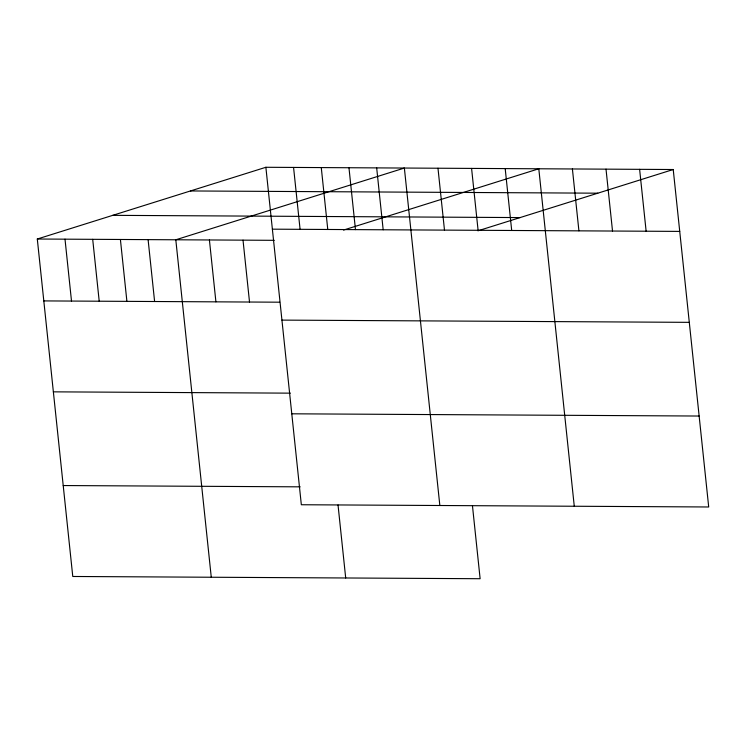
<?xml version="1.0" encoding="UTF-8"?>
<svg xmlns="http://www.w3.org/2000/svg" width="746" height="746" viewBox="0 0 746 746"><rect width="100%" height="100%" fill="white"/><g stroke="black" fill="none" stroke-linecap="round" stroke-linejoin="round"><path stroke-width="1.12" d="M472.46 505.741L480.126 578.719L72.772 576.481L37.3 239.018L265.874 167.281L673.228 169.519L708.7 506.982L301.337 504.744L265.874 167.281M343.505 230.076L538.798 168.782L574.271 506.245M477.934 230.812L673.228 169.519M190.444 190.957L597.807 193.186M112.73 215.342L520.093 217.58M272.374 229.171L679.737 231.4M37.3 239.018L274.304 240.324M43.809 300.908L279.657 302.195M281.932 320.109L689.295 322.347M53.367 391.846L290.371 393.151M291.779 413.806L699.142 416.035M63.214 485.543L300.218 486.84M639.62 169.333L646.129 231.213M606.013 169.146L612.522 231.036M572.406 168.96L578.915 230.85M505.191 168.596L511.7 230.477M471.584 168.409L478.093 230.3M437.977 168.223L444.485 230.113M439.842 505.508L404.369 168.046L175.804 239.783L211.267 577.245M376.674 167.887L383.174 229.777M348.969 167.738L355.478 229.628M321.274 167.589L327.774 229.47M338.031 505.005L345.696 577.982M293.57 167.43L300.079 229.32M243.019 240.147L249.518 302.037M209.412 239.96L215.911 301.85M148.1 239.625L154.609 301.515M120.404 239.475L126.904 301.365M92.7 239.326L99.209 301.207M65.005 239.168L71.504 301.058"/></g></svg>
